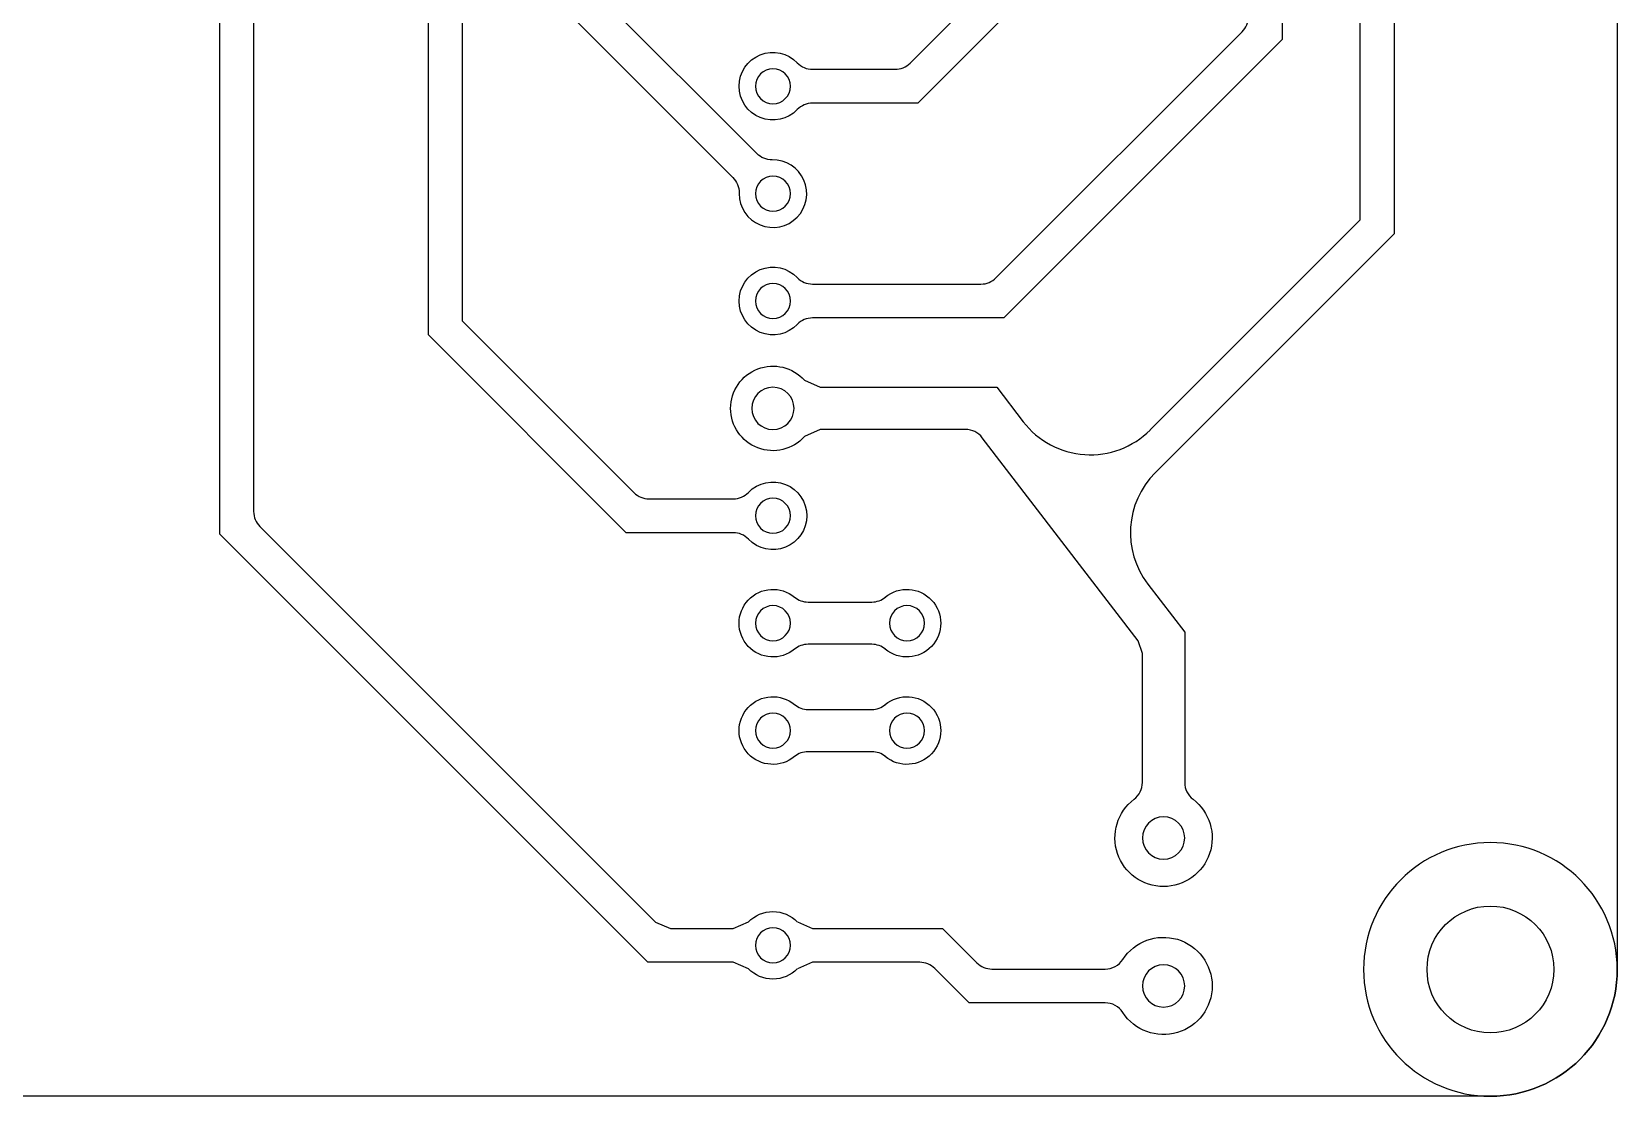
# Model space of a CAD drawing. Extents: x -86 to 76, y -134 to -25.
# Drawn here: x 38.46 to 75.96, y -120 to -94.82 of the extents above; entities that cross this region are included whole.
import ezdxf

# ---------------------------------------------------------------- set-up
doc = ezdxf.new("R2010")
doc.units = 0
doc.layers.add('MOSFET', color=7, linetype='CONTINUOUS')
doc.layers.add('MOSFET$TRACES', color=7, linetype='CONTINUOUS')

msp = doc.modelspace()

# ---------------------------------------------------------------- linework, layer by layer
at = {"layer": 'MOSFET'}
for p, q in [((75.957, -28), (75.957, -117)), ((72.957, -120), (3.957, -120))]:
    msp.add_line(p, q, dxfattribs=at)
at = {"layer": 'MOSFET', "extrusion": (0, 0, -1)}
msp.add_circle((-72.957, -117), 3, dxfattribs=at)
msp.add_arc((-72.957, -117), 3, 180, 270, dxfattribs=at)
at = {"layer": 'MOSFET$TRACES'}
for p, q in [((70.677, -34.396), (70.677, -99.603)), ((69.877, -99.272), (69.877, -34.728)), ((68.031, -42.223), (68.031, -95.006)), ((47.84, -101.991), (47.84, -60.511)), ((48.64, -61.05), (48.64, -101.659)), ((43.706, -79.199), (43.706, -106.17)), ((42.904, -106.707), (42.904, -79.736)), ((59.23, -95.564), (64.926, -89.868)), ((65.872, -90.053), (59.415, -96.51)), ((55.607, -97.704), (50.799, -92.896)), ((49.999, -93.228), (55.041, -98.27)), ((61.262, -100.644), (67.085, -94.821)), ((68.031, -95.006), (61.447, -101.59)), ((56.925, -95.71), (58.876, -95.71)), ((59.415, -96.51), (56.925, -96.51)), ((64.908, -104.241), (69.877, -99.272)), ((70.677, -99.603), (65.027, -105.253)), ((56.925, -100.79), (60.908, -100.79)), ((61.447, -101.59), (56.925, -101.59)), ((52.52, -106.67), (47.84, -101.991)), ((48.64, -101.659), (52.704, -105.724)), ((56.733, -103.063), (57.105, -103.23)), ((57.105, -103.23), (61.282, -103.23)), ((61.282, -103.23), (61.907, -104.045)), ((57.105, -104.23), (56.733, -104.397)), ((60.542, -104.23), (57.105, -104.23)), ((64.623, -109.226), (60.939, -104.426)), ((53.058, -105.87), (55.049, -105.87)), ((53.028, -116.83), (42.904, -106.707)), ((43.853, -106.524), (53.212, -115.884)), ((55.049, -106.67), (52.52, -106.67)), ((64.854, -107.885), (65.726, -109.021)), ((56.818, -108.31), (58.327, -108.31)), ((65.726, -109.021), (65.726, -112.578)), ((58.327, -109.31), (56.818, -109.31)), ((64.726, -109.531), (64.623, -109.226)), ((64.726, -112.578), (64.726, -109.531)), ((56.818, -110.85), (58.327, -110.85)), ((58.327, -111.85), (56.818, -111.85)), ((53.212, -115.884), (53.566, -116.03)), ((53.566, -116.03), (55.049, -116.03)), ((55.049, -116.03), (55.41, -115.876)), ((56.565, -115.876), (56.925, -116.03)), ((56.925, -116.03), (60, -116.03)), ((60, -116.03), (60.813, -116.844)), ((55.049, -116.83), (53.028, -116.83)), ((55.41, -116.984), (55.049, -116.83)), ((56.925, -116.83), (56.565, -116.984)), ((59.461, -116.83), (56.925, -116.83)), ((60.629, -117.79), (59.815, -116.976)), ((61.167, -116.99), (63.843, -116.99)), ((63.843, -117.79), (60.629, -117.79))]:
    msp.add_line(p, q, dxfattribs=at)
at = {"layer": 'MOSFET$TRACES', "extrusion": (0, 0, -1)}
for centre, radius in [((-55.987, -96.11), 0.415), ((-55.987, -98.65), 0.415), ((-55.987, -101.19), 0.415), ((-55.987, -103.73), 0.5), ((-55.987, -106.27), 0.415), ((-55.987, -108.81), 0.415), ((-59.157, -108.81), 0.415), ((-55.987, -111.35), 0.415), ((-59.157, -111.35), 0.415), ((-65.226, -113.89), 0.5), ((-55.987, -116.43), 0.415), ((-65.226, -117.39), 0.5)]:
    msp.add_circle(centre, radius, dxfattribs=at)
at = {"layer": 'MOSFET$TRACES'}
msp.add_circle((72.957, -117), 1.5, dxfattribs=at)
for centre, radius, start, end in [((66.731, -94.467), 0.5, 315, 360), ((56.925, -95.21), 0.5, 223.8131, 270), ((58.876, -95.21), 0.5, 270, 315), ((56.925, -97.01), 0.5, 90, 136.1869), ((55.987, -98.65), 0.8, 180, 91.1869), ((55.987, -98.65), 0.8, 178.8131, 180), ((56.925, -100.29), 0.5, 223.8131, 270), ((60.908, -100.29), 0.5, 270, 315), ((56.925, -102.09), 0.5, 90, 136.1869), ((60.55, -104.714), 0.484, 36.5629, 90.9412), ((63.493, -102.827), 2, 217.5041, 315), ((66.441, -106.668), 2, 135, 217.5041), ((53.058, -105.37), 0.5, 225, 270), ((55.049, -105.37), 0.5, 270, 316.1869), ((44.206, -106.17), 0.5, 180, 225), ((55.049, -107.17), 0.5, 43.8131, 90), ((56.818, -107.81), 0.5, 230.2849, 270), ((58.327, -107.81), 0.5, 270, 309.7151), ((56.818, -109.81), 0.5, 90, 129.7151), ((58.327, -109.81), 0.5, 50.2849, 90), ((56.818, -110.35), 0.5, 230.2849, 270), ((58.327, -110.35), 0.5, 270, 309.7151), ((56.818, -112.35), 0.5, 90, 129.7151), ((58.327, -112.35), 0.5, 50.2849, 90), ((64.226, -112.578), 0.5, 307.3052, 0), ((66.226, -112.578), 0.5, 180, 232.6948), ((59.461, -117.33), 0.5, 45, 90), ((61.167, -116.49), 0.5, 225, 270), ((63.843, -116.49), 0.5, 270, 326.9443), ((63.843, -118.29), 0.5, 33.0557, 90)]:
    msp.add_arc(centre, radius, start, end, dxfattribs=at)
at = {"layer": 'MOSFET$TRACES', "extrusion": (0, 0, -1)}
for centre, radius, start, end in [((-55.987, -96.11), 0.8, 223.8131, 136.1869), ((-55.96, -97.35), 0.5, 268.8131, 315), ((-54.687, -98.623), 0.5, 135, 181.1869), ((-55.987, -101.19), 0.8, 360, 136.1869), ((-55.987, -101.19), 0.8, 223.8131, 360), ((-55.987, -103.73), 1, 360, 138.1897), ((-55.987, -103.73), 1, 221.8103, 360), ((-55.987, -106.27), 0.8, 43.8131, 316.1869), ((-55.987, -108.81), 0.8, 230.2849, 129.7151), ((-59.157, -108.81), 0.8, 50.2849, 309.7151), ((-55.987, -111.35), 0.8, 230.2849, 129.7151), ((-59.157, -111.35), 0.8, 50.2849, 309.7151), ((-65.226, -113.89), 1.15, 127.3052, 52.6948), ((-55.987, -116.43), 0.8, 43.8131, 136.1869), ((-65.226, -117.39), 1.15, 33.0557, 326.9443), ((-55.987, -116.43), 0.8, 223.8131, 316.1869)]:
    msp.add_arc(centre, radius, start, end, dxfattribs=at)

doc.saveas('drawing.dxf')
